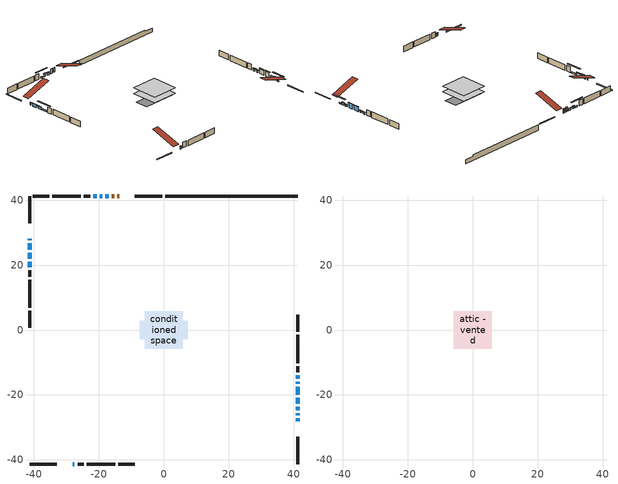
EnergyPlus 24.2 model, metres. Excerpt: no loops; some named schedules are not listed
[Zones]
conditioned space
 floor outside (Floor1 construction): -0.75,-0.75 -0.75,0.75 0.75,0.75 0.75,-0.75 z1.25
 floor adiabatic (AdiabaticFloorConstruction): -5.83,-5.83 -5.83,5.83 5.83,5.83 5.83,-5.83 z1.25
 floor foundation (Slab1 construction): -7.36,-2.85 -7.36,2.85 7.36,2.85 7.36,-2.85 z-1.04
 wall outside (RimJoist1 construction): -0.5,41.27 -8.87,41.27 / -41.27,-41.27 -32.9,-41.27 / -41.27,41.27 -41.27,32.9 / 41.27,-41.27 41.27,-32.9 z1.25:1.55
 wall outside (AdiabaticWallConstruction 1): -13.72,41.27 -14.3,41.27 / -15.23,41.27 -16.04,41.27 z1.25:3.28
 wall outside (AdiabaticWallConstruction): -41.27,28.05 -41.27,27.66 z1.25:2.47; -16.97,41.27 -18.09,41.27 z1.25:2.14; -19.02,41.27 -19.7,41.27 / 41.27,-26.26 41.27,-25.57 z1.25:2.32; -28.05,-41.27 -27.49,-41.27 / -41.27,23.72 -41.27,21.99 z1.25:2.29; -41.27,26.73 -41.27,24.65 z1.25:2.49; 41.27,-28.05 41.27,-27.18 z1.25:1.63; -20.63,41.27 -21.75,41.27 z1.25:1.91; -41.27,21.07 -41.27,19.34 z1.25:1.94; 41.27,-24.64 41.27,-23.57 / 41.27,-14.99 41.27,-13.97 z1.25:2.04; 41.27,-22.65 41.27,-20.82 / 41.27,-19.89 41.27,-17.53 z1.25:3.28; 41.27,-16.6 41.27,-15.91 z1.25:2.07
 wall outside (Wall1 construction): -22.68,41.27 -24.62,41.27 / -26.56,-41.27 -24.62,-41.27 / -41.27,18.41 -41.27,16.46 / 41.27,-13.04 41.27,-11.1 z1.25:3.69
 wall outside (Wall2 construction): -25.55,41.27 -34.3,41.27 / -23.69,-41.27 -14.94,-41.27 / -41.27,15.54 -41.27,6.78 / 41.27,-10.17 41.27,-1.42 z1.25:3.69
 wall outside (Wall3 construction): -35.23,41.27 -40.34,41.27 / -14.01,-41.27 -8.9,-41.27 / -41.27,5.86 -41.27,0.75 / 41.27,-0.49 41.27,4.62 z1.25:3.69
 wall foundation (FoundationWall1 construction): 0.43,41.27,-1.04 0.43,41.27,1.25 37.19,41.27,1.25 37.19,41.27,0.7 41.27,41.27,0.7 41.27,41.27,-1.04
 window (WindowConstruction 11): -41.27,28.05 -41.27,27.66 z1.25:2.47
 window (WindowConstruction 6): -16.97,41.27 -18.09,41.27 z1.25:2.14
 window (WindowConstruction 7): -19.02,41.27 -19.7,41.27 z1.25:2.32
 window (WindowConstruction 8): -28.05,-41.27 -27.49,-41.27 z1.25:2.29
 window (WindowConstruction 9): -41.27,26.73 -41.27,24.65 z1.25:2.49
 window (WindowConstruction 10): -41.27,23.72 -41.27,21.99 z1.25:2.29
 window (WindowConstruction 12): 41.27,-28.05 41.27,-27.19 z1.25:1.63
 window (WindowConstruction 13): -20.63,41.27 -21.75,41.27 z1.25:1.91
 window (WindowConstruction 14): -41.27,21.06 -41.27,19.34 z1.25:1.94
 window (WindowConstruction): 41.27,-26.26 41.27,-25.57 z1.25:2.32
 window (WindowConstruction 1): 41.27,-24.64 41.27,-23.57 z1.25:2.04
 window (WindowConstruction 2): 41.27,-22.64 41.27,-20.82 z1.25:3.28
 window (WindowConstruction 3): 41.27,-19.89 41.27,-17.53 z1.25:3.28
 window (WindowConstruction 4): 41.27,-16.6 41.27,-15.91 z1.25:2.06
 window (WindowConstruction 5): 41.27,-14.98 41.27,-13.97 z1.25:2.04
 door (Door): -13.72,41.27 -14.3,41.27 z1.25:3.28
 door (Door 1): -15.23,41.27 -16.04,41.27 z1.25:3.28
 ceiling adiabatic (AdiabaticFloorConstruction): 5.83,-5.83 5.83,5.83 -5.83,5.83 -5.83,-5.83 z1.25
attic - vented
 floor to conditioned space (Floor2 construction Reversed): -5.83,-5.83 -5.83,5.83 5.83,5.83 5.83,-5.83 z3.69
 roof outside (Roof1 construction): -12.8,41.27,3.69 -12.8,29.92,7.47 -9.8,29.92,7.47 -9.8,41.27,3.69; -28.98,-41.27,3.69 -28.98,-29.92,7.47 -31.97,-29.92,7.47 -31.97,-41.27,3.69; -41.27,28.98,3.69 -29.92,28.98,7.47 -29.92,31.97,7.47 -41.27,31.97,3.69; 41.27,-28.98,3.69 29.92,-28.98,7.47 29.92,-31.97,7.47 41.27,-31.97,3.69
shading: -18.29,41.27 -16.77,41.27 -16.77,41.68 -18.29,41.68 z2.34; -19.9,41.27 -18.82,41.27 -18.82,41.68 -19.9,41.68 z2.52; -27.29,-41.27 -28.25,-41.27 -28.25,-41.68 -27.29,-41.68 z2.49; -41.27,24.45 -41.27,26.93 -41.68,26.93 -41.68,24.45 z2.69; -41.27,21.79 -41.27,23.92 -41.68,23.92 -41.68,21.79 z2.49; 41.27,-24.55 41.27,-30.69 41.68,-30.69 41.68,-24.55 z4.27; -24.39,41.27 -17.99,41.27 -17.99,41.68 -24.39,41.68 z4.55; -41.27,16.7 -41.27,23.7 -41.68,23.7 -41.68,16.7 z4.58; 41.27,-25.37 41.27,-26.46 41.68,-26.46 41.68,-25.37 z2.52; 41.27,-23.37 41.27,-24.84 41.68,-24.84 41.68,-23.37 z2.24; 41.27,-20.61 41.27,-22.85 41.68,-22.85 41.68,-20.61 z3.48; 41.27,-17.33 41.27,-20.09 41.68,-20.09 41.68,-17.33 z3.48; 41.27,-15.71 41.27,-16.8 41.68,-16.8 41.68,-15.71 z2.26; 41.27,-13.77 41.27,-15.18 41.68,-15.18 41.68,-13.77 z2.24
[Building]
Building 1: Terrain=Suburbs
[Site:Location]
London AP_ON: Latitude {deg}=43.03; Longitude {deg}=-81.15; Time Zone {hr}=-5; Elevation {m}=278; Keep Site Location Information=Yes
[Site:GroundTemperature:Shallow]
3.98693, 1.93205, 1.76749, 2.74264, 6.6573, 10.5537, 13.9317, 16.0716, 16.2534, 14.513, 11.2211, 7.44421
[Site:WaterMainsTemperature]
Calculation Method=Schedule; Temperature Schedule=mains temperature schedule
[Material] Roughness=Rough; Thermal Absorptance=0.9
Name | Thickness {m} | Conductivity {W/m-K} | Density {kg/m3} | Specific Heat {J/kg-K} | Solar Absorptance | Visible Absorptance
asphalt or fiberglass shingles | 0.00635 | 0.162714 | 1121.4 | 1465.45 | 0.4 | 0.4
ceiling loosefill ins | 0.169333 | 0.0480833 | 16.02 | 1046.75 | 0.7 | 0.7
ceiling stud and cavity | 0.1397 | 0.826401 | 65.682 | 1177.47 | 0.7 | 0.7
concrete 4.0 in. | 0.1016 | 1.803125 | 2242.8 | 837.4 | 0.7 | 0.7
concrete 8.0 in. | 0.2032 | 1.803125 | 2242.8 | 837.4 | 0.7 | 0.7
door material | 0.04445 | 0.0451087 | 512.64 | 1214.23 | 0.7 | 0.7
door material 1 | 0.04445 | 0.188738 | 512.64 | 1214.23 | 0.7 | 0.7
exterior vertical ins | 0.0220378 | 0.029427 | 32.04 | 1214.23 | 0.7 | 0.7
floor covering | 0.0127 | 0.0433444 | 54.468 | 1339.84 | 0.6 | 0.6
floor rigid ins; rim joist rigid ins | 0.051816 | 0.029427 | 32.04 | 1214.23 | 0.7 | 0.7
floor rigid ins 1; wall rigid ins | 0.512978 | 0.029427 | 32.04 | 1214.23 | 0.7 | 0.7
floor stud and cavity | 0.1397 | 0.35706 | 92.3553 | 1139.71 | 0.7 | 0.7
floor stud and cavity 1 | 0.1397 | 1.75129 | 37.0049 | 1207.88 | 0.7 | 0.7
furniture material conditioned space 1 | 0.1524 | 0.115458 | 640.8 | 1214.23 | 0.6 | 0.6
gypsum board | 0.0127 | 0.160291 | 801 | 837.4 | 0.6 | 0.6
gypsum board 1 | 0.0127 | 0.160291 | 801 | 837.4 | 0.7 | 0.7
osb sheathing 0.5 in. | 0.0127 | 0.115458 | 512.64 | 1214.23 | 0.7 | 0.7
osb sheathing 0.75 in. | 0.01905 | 0.115458 | 512.64 | 1214.23 | 0.7 | 0.7
osb sheathing 2.0 in. | 0.0508 | 0.115458 | 512.64 | 1214.23 | 0.7 | 0.7
rim joist stud and cavity | 0.0508 | 0.275866 | 125.044 | 1163.47 | 0.6 | 0.6
wall stud and cavity | 0.1397 | 0.140922 | 139.0536 | 1170.24 | 0.7 | 0.7
wall stud and cavity 1 | 0.1397 | 0.0981912 | 139.0536 | 1170.24 | 0.7 | 0.7
wall stud and cavity 2 | 0.1397 | 0.12064 | 139.0536 | 1170.24 | 0.7 | 0.7
wall stud and cavity 3 | 0.0889 | 0.380278 | 52.3479 | 1209.89 | 0.7 | 0.7
wall stud and cavity 4 | 0.0889 | 0.391764 | 83.0341 | 1211.67 | 0.7 | 0.7
wood siding | 0.0254 | 0.102417 | 544.68 | 1172.36 | 0.4 | 0.4
wood siding 1; wood siding 2; wood siding 3 | 0.0254 | 0.102417 | 544.68 | 1172.36 | 0.7 | 0.7
[WindowMaterial:SimpleGlazingSystem]
Name | U-Factor {W/m2-K} | Solar Heat Gain Coefficient
WindowMaterial | 3.02126 | 0.5
WindowMaterial 1 | 3.01445 | 0.51
WindowMaterial 10 | 2.992306 | 0.59
WindowMaterial 11 | 3.06271 | 0.38
WindowMaterial 12 | 3.01899 | 0.5
WindowMaterial 13 | 3.04 | 0.47
WindowMaterial 2 | 3.9059 | 0.68
WindowMaterial 3 | 2.97187 | 0.57
WindowMaterial 4 | 3.04568 | 0.46
WindowMaterial 5 | 3.01899 | 0.51
WindowMaterial 6 | 3.00537 | 0.53
WindowMaterial 7 | 3.03376 | 0.47
WindowMaterial 8 | 2.78676 | 0.69
WindowMaterial 9 | 2.77541 | 0.52
[Construction]
AdiabaticFloorConstruction: floor stud and cavity 1, floor rigid ins 1, osb sheathing 0.75 in., floor covering
AdiabaticWallConstruction: wood siding 2, wall rigid ins, wall stud and cavity 3, gypsum board
AdiabaticWallConstruction 1: wood siding 3, wall rigid ins, wall stud and cavity 3, gypsum board
Door: door material
Door 1: door material 1
Floor1 construction: floor stud and cavity, floor rigid ins, osb sheathing 0.75 in., floor covering
Floor2 construction Reversed: gypsum board, ceiling stud and cavity, ceiling loosefill ins
FoundationWall1 construction: concrete 8.0 in., gypsum board 1
furniture construction conditioned space 1: furniture material conditioned space 1
PartitionWallConstruction: gypsum board, wall stud and cavity 4, gypsum board
RimJoist1 construction: wood siding 1, rim joist rigid ins, osb sheathing 2.0 in., rim joist stud and cavity
Roof1 construction: asphalt or fiberglass shingles
Slab1 construction: concrete 4.0 in.
Wall1 construction: wood siding, osb sheathing 0.5 in., wall stud and cavity, gypsum board
Wall2 construction: wood siding, osb sheathing 0.5 in., wall stud and cavity 1, gypsum board
Wall3 construction: wood siding, osb sheathing 0.5 in., wall stud and cavity 2, gypsum board
WindowConstruction; WindowConstruction 7: WindowMaterial
WindowConstruction 1: WindowMaterial 1
WindowConstruction 10: WindowMaterial 9
WindowConstruction 11: WindowMaterial 10
WindowConstruction 12: WindowMaterial 11
WindowConstruction 13: WindowMaterial 12
WindowConstruction 14: WindowMaterial 13
WindowConstruction 2: WindowMaterial 2
WindowConstruction 3: WindowMaterial 3
WindowConstruction 4: WindowMaterial 4
WindowConstruction 5: WindowMaterial 5
WindowConstruction 6: WindowMaterial 6
WindowConstruction 8: WindowMaterial 7
WindowConstruction 9: WindowMaterial 8
[Zone] Multiplier=1; Part of Total Floor Area=Yes
Name | Volume {m3}
attic - vented | 83.5168
conditioned space | 544.4
[Space]
Name | Zone | Volume {m3}
attic - vented 1 | attic - vented | 83.5168
conditioned space 1 | conditioned space | 544.4
[ZoneInfiltration:EffectiveLeakageArea]
infil attic - vented 1: Zone or Space=attic - vented 1; Schedule=Always On Discrete; Effective Air Leakage Area {cm2}=5931.05; Stack Coefficient=0.000263211; Wind Coefficient=1.09616e-05
[ZoneMixing]
whole house fan mix: Zone or Space=attic - vented; Schedule=Always On Continuous; Design Flow Rate Calculation Method=Flow/Zone; Design Flow Rate {m3/s}=0; Source Zone or Space=conditioned space
[SurfaceProperty:ExposedFoundationPerimeter]
Slab1: Exposed Perimeter Calculation Method=TotalExposedPerimeter; Total Exposed Perimeter {m}=40.844
[InternalMass] Zone or ZoneList=conditioned space; Space or SpaceList=conditioned space 1
Name | Construction | Surface Area {m2}
furniture mass conditioned space 1 | furniture construction conditioned space 1 | 88.808
partition wall mass | PartitionWallConstruction | 222.02
[Lights]
interior lighting: Zone or ZoneList or Space or SpaceList=conditioned space 1; Schedule=interior lighting schedule; Design Level Calculation Method=LightingLevel; Lighting Level {W}=343.2; Return Air Fraction=0; Fraction Radiant=0.6; Fraction Visible=0.2; Fraction Replaceable=1
[People]
occupants: Zone or ZoneList or Space or SpaceList=conditioned space 1; Number of People Schedule=occupants schedule; Number of People Calculation Method=People; Number of People=3; Fraction Radiant=0.314171; Sensible Heat Fraction=0.56303; Activity Level Schedule=occupants activity schedule; Carbon Dioxide Generation Rate {m3/s-W}=0; Enable ASHRAE 55 Comfort Warnings=No; Mean Radiant Temperature Calculation Type=EnclosureAveraged
[ElectricEquipment] Zone or ZoneList or Space or SpaceList=conditioned space 1; Design Level Calculation Method=EquipmentLevel
Name | Schedule | Design Level {W} | Fraction Latent | Fraction Radiant | Fraction Lost
clothes dryer | clothes dryer schedule | 140.772 | 0.015 | 0.081 | 0.85
clothes washer | clothes washer schedule | 32.1985 | 0.03 | 0.162 | 0.7
cooking range | cooking range schedule | 215.147 | 0.08 | 0.432 | 0.2
dishwasher | dishwasher schedule | 66.8632 | 0.3 | 0.18 | 0.4
fridge | fridge schedule | 72.9452 | 0 | 0.6 | 0
mech vent bath fan 0 | mech vent bath fan 0 schedule | 50.2 | 0 | 0 | 1
mech vent bath fan 1 | mech vent bath fan 1 schedule | 50.2 | 0 | 0 | 1
mech vent house fan | mech vent house fan schedule | 0 | 0 | 0 | 1
mech vent house fan cfis | mech vent house fan cfis schedule | 0 | 0 | 0 | 0
mech vent range fan 0 | mech vent range fan 0 schedule | 57 | 0 | 0 | 1
misc plug loads | misc plug loads schedule | 494.7 | 0.045 | 0.513 | 0.1
whole house fan | Always On Discrete | 0 | 0 | 0 | 1
[OtherEquipment] Zone or ZoneList or Space or SpaceList=conditioned space 1; Design Level Calculation Method=EquipmentLevel
Name | Fuel Type | Schedule | Design Level {W} | Fraction Latent | Fraction Radiant | Fraction Lost
clothes dryer 1 | Electricity | clothes dryer schedule | 0 | 0.015 | 0.081 | 0.85
cooking range 1 | Electricity | cooking range schedule | 0 | 0.08 | 0.432 | 0.2
general water use latent | None | general water use schedule | 62.594 | 1 | 0 | 0
general water use sensible | None | general water use schedule | -61.6891 | 0 | 0.6 | 0
mech vent house fan latent load | None | Always On Discrete | 0 | 1 | 0 | 0
mech vent house fan sensible load | None | Always On Discrete | 0 | 0 | 0 | 0
water heater energy adjustment1 | NaturalGas | Always On Discrete | 0.01 | 0 | 0 | 1
[ZoneInfiltration:DesignFlowRate] Zone or ZoneList or Space or SpaceList=conditioned space 1; Schedule=Always On Discrete; Design Flow Rate Calculation Method=Flow/Zone; Design Flow Rate {m3/s}=0
infil flow; natural vent flow; whole house fan flow
[Foundation:Kiva]
Foundation Kiva 1: Initial Indoor Air Temperature {C}=18; Wall Height Above Grade {m}=1.24998; Wall Depth Below Slab {m}=0.2032; Custom Block Material Name 1=exterior vertical ins; Custom Block Depth 1 {m}=2.28999; Custom Block X Position 1 {m}=0.2159; Custom Block Z Position 1 {m}=0
[Foundation:Kiva:Settings]
Soil Conductivity {W/m-K}=0.849921; Soil Density {kg/m3}=1842.3; Soil Specific Heat {J/kg-K}=418.7; Ground Solar Absorptivity=0.9; Ground Thermal Absorptivity=0.9; Ground Surface Roughness {m}=0.03; Far-Field Width {m}=40; Deep-Ground Boundary Condition=ZeroFlux; Deep-Ground Depth {m}=40; Minimum Cell Dimension {m}=0.2; Maximum Cell Growth Coefficient=3; Simulation Timestep=Timestep
[Exterior:Lights]
exterior lighting: Schedule=exterior lighting schedule; Design Level {W}=75.6
[Schedule:Constant]
Name | Hourly Value
Always On Continuous; mech vent house fan schedule; mech vent house fan cfis schedule; Always On Discrete | 1
occupants activity schedule | 117.228
fridge schedule | 0
[Schedule:Week:Daily]
interior lighting schedule Week Rule - Jan1-Jan27: interior lighting schedule day, interior lighting schedule day, interior lighting schedule day, interior lighting schedule day, interior lighting schedule day, interior lighting schedule day, interior lighting schedule day, interior lighting schedule default day, interior lighting schedule default day, interior lighting schedule default day, interior lighting schedule default day, interior lighting schedule default day
interior lighting schedule Week Rule - Jan28-Feb3: interior lighting schedule day, interior lighting schedule day, interior lighting schedule day, interior lighting schedule day, interior lighting schedule day 1, interior lighting schedule day 1, interior lighting schedule day 1, interior lighting schedule default day, interior lighting schedule default day, interior lighting schedule default day, interior lighting schedule default day, interior lighting schedule default day
interior lighting schedule Week Rule - Feb4-Feb24: interior lighting schedule day 1, interior lighting schedule day 1, interior lighting schedule day 1, interior lighting schedule day 1, interior lighting schedule day 1, interior lighting schedule day 1, interior lighting schedule day 1, interior lighting schedule default day, interior lighting schedule default day, interior lighting schedule default day, interior lighting schedule default day, interior lighting schedule default day
interior lighting schedule Week Rule - Feb25-Mar3: interior lighting schedule day 1, interior lighting schedule day 1, interior lighting schedule day 1, interior lighting schedule day 1, interior lighting schedule day 2, interior lighting schedule day 2, interior lighting schedule day 2, interior lighting schedule default day, interior lighting schedule default day, interior lighting schedule default day, interior lighting schedule default day, interior lighting schedule default day
interior lighting schedule Week Rule - Mar4-Mar31: interior lighting schedule day 2, interior lighting schedule day 2, interior lighting schedule day 2, interior lighting schedule day 2, interior lighting schedule day 2, interior lighting schedule day 2, interior lighting schedule day 2, interior lighting schedule default day, interior lighting schedule default day, interior lighting schedule default day, interior lighting schedule default day, interior lighting schedule default day
interior lighting schedule Week Rule - Apr1-Apr28: interior lighting schedule day 3, interior lighting schedule day 3, interior lighting schedule day 3, interior lighting schedule day 3, interior lighting schedule day 3, interior lighting schedule day 3, interior lighting schedule day 3, interior lighting schedule default day, interior lighting schedule default day, interior lighting schedule default day, interior lighting schedule default day, interior lighting schedule default day
interior lighting schedule Week Rule - Apr29-May5: interior lighting schedule day 3, interior lighting schedule day 3, interior lighting schedule day 4, interior lighting schedule day 4, interior lighting schedule day 4, interior lighting schedule day 4, interior lighting schedule day 4, interior lighting schedule default day, interior lighting schedule default day, interior lighting schedule default day, interior lighting schedule default day, interior lighting schedule default day
interior lighting schedule Week Rule - May6-May26: interior lighting schedule day 4, interior lighting schedule day 4, interior lighting schedule day 4, interior lighting schedule day 4, interior lighting schedule day 4, interior lighting schedule day 4, interior lighting schedule day 4, interior lighting schedule default day, interior lighting schedule default day, interior lighting schedule default day, interior lighting schedule default day, interior lighting schedule default day
interior lighting schedule Week Rule - May27-Jun2: interior lighting schedule day 4, interior lighting schedule day 4, interior lighting schedule day 4, interior lighting schedule day 4, interior lighting schedule day 4, interior lighting schedule day 5, interior lighting schedule day 5, interior lighting schedule default day, interior lighting schedule default day, interior lighting schedule default day, interior lighting schedule default day, interior lighting schedule default day
interior lighting schedule Week Rule - Jun3-Jun30: interior lighting schedule day 5, interior lighting schedule day 5, interior lighting schedule day 5, interior lighting schedule day 5, interior lighting schedule day 5, interior lighting schedule day 5, interior lighting schedule day 5, interior lighting schedule default day, interior lighting schedule default day, interior lighting schedule default day, interior lighting schedule default day, interior lighting schedule default day
interior lighting schedule Week Rule - Jul1-Jul28: interior lighting schedule day 6, interior lighting schedule day 6, interior lighting schedule day 6, interior lighting schedule day 6, interior lighting schedule day 6, interior lighting schedule day 6, interior lighting schedule day 6, interior lighting schedule default day, interior lighting schedule default day, interior lighting schedule default day, interior lighting schedule default day, interior lighting schedule default day
interior lighting schedule Week Rule - Jul29-Aug4: interior lighting schedule day 6, interior lighting schedule day 6, interior lighting schedule day 6, interior lighting schedule day 7, interior lighting schedule day 7, interior lighting schedule day 7, interior lighting schedule day 7, interior lighting schedule default day, interior lighting schedule default day, interior lighting schedule default day, interior lighting schedule default day, interior lighting schedule default day
interior lighting schedule Week Rule - Aug5-Aug25: interior lighting schedule day 7, interior lighting schedule day 7, interior lighting schedule day 7, interior lighting schedule day 7, interior lighting schedule day 7, interior lighting schedule day 7, interior lighting schedule day 7, interior lighting schedule default day, interior lighting schedule default day, interior lighting schedule default day, interior lighting schedule default day, interior lighting schedule default day
interior lighting schedule Week Rule - Aug26-Sep1: interior lighting schedule day 7, interior lighting schedule day 7, interior lighting schedule day 7, interior lighting schedule day 7, interior lighting schedule day 7, interior lighting schedule day 7, interior lighting schedule day 8, interior lighting schedule default day, interior lighting schedule default day, interior lighting schedule default day, interior lighting schedule default day, interior lighting schedule default day
interior lighting schedule Week Rule - Sep2-Sep29: interior lighting schedule day 8, interior lighting schedule day 8, interior lighting schedule day 8, interior lighting schedule day 8, interior lighting schedule day 8, interior lighting schedule day 8, interior lighting schedule day 8, interior lighting schedule default day, interior lighting schedule default day, interior lighting schedule default day, interior lighting schedule default day, interior lighting schedule default day
interior lighting schedule Week Rule - Sep30-Oct6: interior lighting schedule day 8, interior lighting schedule day 9, interior lighting schedule day 9, interior lighting schedule day 9, interior lighting schedule day 9, interior lighting schedule day 9, interior lighting schedule day 9, interior lighting schedule default day, interior lighting schedule default day, interior lighting schedule default day, interior lighting schedule default day, interior lighting schedule default day
interior lighting schedule Week Rule - Oct7-Oct27: interior lighting schedule day 9, interior lighting schedule day 9, interior lighting schedule day 9, interior lighting schedule day 9, interior lighting schedule day 9, interior lighting schedule day 9, interior lighting schedule day 9, interior lighting schedule default day, interior lighting schedule default day, interior lighting schedule default day, interior lighting schedule default day, interior lighting schedule default day
interior lighting schedule Week Rule - Oct28-Nov3: interior lighting schedule day 9, interior lighting schedule day 9, interior lighting schedule day 9, interior lighting schedule day 9, interior lighting schedule day 10, interior lighting schedule day 10, interior lighting schedule day 10, interior lighting schedule default day, interior lighting schedule default day, interior lighting schedule default day, interior lighting schedule default day, interior lighting schedule default day
interior lighting schedule Week Rule - Nov4-Nov24: interior lighting schedule day 10, interior lighting schedule day 10, interior lighting schedule day 10, interior lighting schedule day 10, interior lighting schedule day 10, interior lighting schedule day 10, interior lighting schedule day 10, interior lighting schedule default day, interior lighting schedule default day, interior lighting schedule default day, interior lighting schedule default day, interior lighting schedule default day
interior lighting schedule Week Rule - Nov25-Dec1: interior lighting schedule day 10, interior lighting schedule day 10, interior lighting schedule day 10, interior lighting schedule day 10, interior lighting schedule day 10, interior lighting schedule day 10, interior lighting schedule day 11, interior lighting schedule default day, interior lighting schedule default day, interior lighting schedule default day, interior lighting schedule default day, interior lighting schedule default day
interior lighting schedule Week Rule - Dec2-Dec31: interior lighting schedule day 11, interior lighting schedule day 11, interior lighting schedule day 11, interior lighting schedule day 11, interior lighting schedule day 11, interior lighting schedule day 11, interior lighting schedule day 11, interior lighting schedule default day, interior lighting schedule default day, interior lighting schedule default day, interior lighting schedule default day, interior lighting schedule default day
occupants schedule Week Rule - Jan1-Dec31: occupants schedule day, occupants schedule day, occupants schedule day, occupants schedule day, occupants schedule day, occupants schedule day, occupants schedule day, occupants schedule default day, occupants schedule default day, occupants schedule default day, occupants schedule default day, occupants schedule default day
clothes dryer schedule Week Rule - Jan1-Dec31: clothes dryer schedule day, clothes dryer schedule day, clothes dryer schedule day, clothes dryer schedule day, clothes dryer schedule day, clothes dryer schedule day, clothes dryer schedule day, clothes dryer schedule default day, clothes dryer schedule default day, clothes dryer schedule default day, clothes dryer schedule default day, clothes dryer schedule default day
clothes washer schedule Week Rule - Jan1-Dec31: clothes washer schedule day, clothes washer schedule day, clothes washer schedule day, clothes washer schedule day, clothes washer schedule day, clothes washer schedule day, clothes washer schedule day, clothes washer schedule default day, clothes washer schedule default day, clothes washer schedule default day, clothes washer schedule default day, clothes washer schedule default day
cooking range schedule Week Rule - Jan1-Dec31: cooking range schedule day, cooking range schedule day, cooking range schedule day, cooking range schedule day, cooking range schedule day, cooking range schedule day, cooking range schedule day, cooking range schedule default day, cooking range schedule default day, cooking range schedule default day, cooking range schedule default day, cooking range schedule default day
dishwasher schedule Week Rule - Jan1-Dec31: dishwasher schedule day, dishwasher schedule day, dishwasher schedule day, dishwasher schedule day, dishwasher schedule day, dishwasher schedule day, dishwasher schedule day, dishwasher schedule default day, dishwasher schedule default day, dishwasher schedule default day, dishwasher schedule default day, dishwasher schedule default day
mech vent bath fan 0 schedule Week Rule - Jan1-Dec31: mech vent bath fan 0 schedule day, mech vent bath fan 0 schedule day, mech vent bath fan 0 schedule day, mech vent bath fan 0 schedule day, mech vent bath fan 0 schedule day, mech vent bath fan 0 schedule day, mech vent bath fan 0 schedule day, mech vent bath fan 0 schedule default day, mech vent bath fan 0 schedule default day, mech vent bath fan 0 schedule default day, mech vent bath fan 0 schedule default day, mech vent bath fan 0 schedule default day
mech vent bath fan 1 schedule Week Rule - Jan1-Dec31: mech vent bath fan 1 schedule day, mech vent bath fan 1 schedule day, mech vent bath fan 1 schedule day, mech vent bath fan 1 schedule day, mech vent bath fan 1 schedule day, mech vent bath fan 1 schedule day, mech vent bath fan 1 schedule day, mech vent bath fan 1 schedule default day, mech vent bath fan 1 schedule default day, mech vent bath fan 1 schedule default day, mech vent bath fan 1 schedule default day, mech vent bath fan 1 schedule default day
mech vent range fan 0 schedule Week Rule - Jan1-Dec31: mech vent range fan 0 schedule day, mech vent range fan 0 schedule day, mech vent range fan 0 schedule day, mech vent range fan 0 schedule day, mech vent range fan 0 schedule day, mech vent range fan 0 schedule day, mech vent range fan 0 schedule day, mech vent range fan 0 schedule default day, mech vent range fan 0 schedule default day, mech vent range fan 0 schedule default day, mech vent range fan 0 schedule default day, mech vent range fan 0 schedule default day
misc plug loads schedule Week Rule - Jan1-Dec31: misc plug loads schedule day, misc plug loads schedule day, misc plug loads schedule day, misc plug loads schedule day, misc plug loads schedule day, misc plug loads schedule day, misc plug loads schedule day, misc plug loads schedule default day, misc plug loads schedule default day, misc plug loads schedule default day, misc plug loads schedule default day, misc plug loads schedule default day
general water use schedule Week Rule - Jan1-Dec31: general water use schedule day, general water use schedule day, general water use schedule day, general water use schedule day, general water use schedule day, general water use schedule day, general water use schedule day, general water use schedule default day, general water use schedule default day, general water use schedule default day, general water use schedule default day, general water use schedule default day
exterior lighting schedule Week Rule - Jan1-Jan27: exterior lighting schedule day, exterior lighting schedule day, exterior lighting schedule day, exterior lighting schedule day, exterior lighting schedule day, exterior lighting schedule day, exterior lighting schedule day, exterior lighting schedule default day, exterior lighting schedule default day, exterior lighting schedule default day, exterior lighting schedule default day, exterior lighting schedule default day
exterior lighting schedule Week Rule - Jan28-Feb3: exterior lighting schedule day, exterior lighting schedule day, exterior lighting schedule day, exterior lighting schedule day, exterior lighting schedule day 1, exterior lighting schedule day 1, exterior lighting schedule day 1, exterior lighting schedule default day, exterior lighting schedule default day, exterior lighting schedule default day, exterior lighting schedule default day, exterior lighting schedule default day
exterior lighting schedule Week Rule - Feb4-Feb24: exterior lighting schedule day 1, exterior lighting schedule day 1, exterior lighting schedule day 1, exterior lighting schedule day 1, exterior lighting schedule day 1, exterior lighting schedule day 1, exterior lighting schedule day 1, exterior lighting schedule default day, exterior lighting schedule default day, exterior lighting schedule default day, exterior lighting schedule default day, exterior lighting schedule default day
exterior lighting schedule Week Rule - Feb25-Mar3: exterior lighting schedule day 1, exterior lighting schedule day 1, exterior lighting schedule day 1, exterior lighting schedule day 1, exterior lighting schedule day 2, exterior lighting schedule day 2, exterior lighting schedule day 2, exterior lighting schedule default day, exterior lighting schedule default day, exterior lighting schedule default day, exterior lighting schedule default day, exterior lighting schedule default day
exterior lighting schedule Week Rule - Mar4-Mar31: exterior lighting schedule day 2, exterior lighting schedule day 2, exterior lighting schedule day 2, exterior lighting schedule day 2, exterior lighting schedule day 2, exterior lighting schedule day 2, exterior lighting schedule day 2, exterior lighting schedule default day, exterior lighting schedule default day, exterior lighting schedule default day, exterior lighting schedule default day, exterior lighting schedule default day
exterior lighting schedule Week Rule - Apr1-Apr28: exterior lighting schedule day 3, exterior lighting schedule day 3, exterior lighting schedule day 3, exterior lighting schedule day 3, exterior lighting schedule day 3, exterior lighting schedule day 3, exterior lighting schedule day 3, exterior lighting schedule default day, exterior lighting schedule default day, exterior lighting schedule default day, exterior lighting schedule default day, exterior lighting schedule default day
exterior lighting schedule Week Rule - Apr29-May5: exterior lighting schedule day 3, exterior lighting schedule day 3, exterior lighting schedule day 4, exterior lighting schedule day 4, exterior lighting schedule day 4, exterior lighting schedule day 4, exterior lighting schedule day 4, exterior lighting schedule default day, exterior lighting schedule default day, exterior lighting schedule default day, exterior lighting schedule default day, exterior lighting schedule default day
exterior lighting schedule Week Rule - May6-May26: exterior lighting schedule day 4, exterior lighting schedule day 4, exterior lighting schedule day 4, exterior lighting schedule day 4, exterior lighting schedule day 4, exterior lighting schedule day 4, exterior lighting schedule day 4, exterior lighting schedule default day, exterior lighting schedule default day, exterior lighting schedule default day, exterior lighting schedule default day, exterior lighting schedule default day
exterior lighting schedule Week Rule - May27-Jun2: exterior lighting schedule day 4, exterior lighting schedule day 4, exterior lighting schedule day 4, exterior lighting schedule day 4, exterior lighting schedule day 4, exterior lighting schedule day 5, exterior lighting schedule day 5, exterior lighting schedule default day, exterior lighting schedule default day, exterior lighting schedule default day, exterior lighting schedule default day, exterior lighting schedule default day
exterior lighting schedule Week Rule - Jun3-Jun30: exterior lighting schedule day 5, exterior lighting schedule day 5, exterior lighting schedule day 5, exterior lighting schedule day 5, exterior lighting schedule day 5, exterior lighting schedule day 5, exterior lighting schedule day 5, exterior lighting schedule default day, exterior lighting schedule default day, exterior lighting schedule default day, exterior lighting schedule default day, exterior lighting schedule default day
exterior lighting schedule Week Rule - Jul1-Jul28: exterior lighting schedule day 6, exterior lighting schedule day 6, exterior lighting schedule day 6, exterior lighting schedule day 6, exterior lighting schedule day 6, exterior lighting schedule day 6, exterior lighting schedule day 6, exterior lighting schedule default day, exterior lighting schedule default day, exterior lighting schedule default day, exterior lighting schedule default day, exterior lighting schedule default day
exterior lighting schedule Week Rule - Jul29-Aug4: exterior lighting schedule day 6, exterior lighting schedule day 6, exterior lighting schedule day 6, exterior lighting schedule day 7, exterior lighting schedule day 7, exterior lighting schedule day 7, exterior lighting schedule day 7, exterior lighting schedule default day, exterior lighting schedule default day, exterior lighting schedule default day, exterior lighting schedule default day, exterior lighting schedule default day
exterior lighting schedule Week Rule - Aug5-Aug25: exterior lighting schedule day 7, exterior lighting schedule day 7, exterior lighting schedule day 7, exterior lighting schedule day 7, exterior lighting schedule day 7, exterior lighting schedule day 7, exterior lighting schedule day 7, exterior lighting schedule default day, exterior lighting schedule default day, exterior lighting schedule default day, exterior lighting schedule default day, exterior lighting schedule default day
[Schedule:Year]
interior lighting schedule: interior lighting schedule Week Rule - Jan1-Jan27, 1, 1, 1, 27, interior lighting schedule Week Rule - Jan28-Feb3, 1, 28, 2, 3, interior lighting schedule Week Rule - Feb4-Feb24, 2, 4, 2, 24, interior lighting schedule Week Rule - Feb25-Mar3, 2, 25, 3, 3, interior lighting schedule Week Rule - Mar4-Mar31, 3, 4, 3, 31, interior lighting schedule Week Rule - Apr1-Apr28, 4, 1, 4, 28, interior lighting schedule Week Rule - Apr29-May5, 4, 29, 5, 5, interior lighting schedule Week Rule - May6-May26, 5, 6, 5, 26, interior lighting schedule Week Rule - May27-Jun2, 5, 27, 6, 2, interior lighting schedule Week Rule - Jun3-Jun30, 6, 3, 6, 30, interior lighting schedule Week Rule - Jul1-Jul28, 7, 1, 7, 28, interior lighting schedule Week Rule - Jul29-Aug4, 7, 29, 8, 4, interior lighting schedule Week Rule - Aug5-Aug25, 8, 5, 8, 25, interior lighting schedule Week Rule - Aug26-Sep1, 8, 26, 9, 1, interior lighting schedule Week Rule - Sep2-Sep29, 9, 2, 9, 29, interior lighting schedule Week Rule - Sep30-Oct6, 9, 30, 10, 6, interior lighting schedule Week Rule - Oct7-Oct27, 10, 7, 10, 27, interior lighting schedule Week Rule - Oct28-Nov3, 10, 28, 11, 3, interior lighting schedule Week Rule - Nov4-Nov24, 11, 4, 11, 24, interior lighting schedule Week Rule - Nov25-Dec1, 11, 25, 12, 1, interior lighting schedule Week Rule - Dec2-Dec31, 12, 2, 12, 31
occupants schedule: occupants schedule Week Rule - Jan1-Dec31, 1, 1, 12, 31
clothes dryer schedule: clothes dryer schedule Week Rule - Jan1-Dec31, 1, 1, 12, 31
clothes washer schedule: clothes washer schedule Week Rule - Jan1-Dec31, 1, 1, 12, 31
cooking range schedule: cooking range schedule Week Rule - Jan1-Dec31, 1, 1, 12, 31
dishwasher schedule: dishwasher schedule Week Rule - Jan1-Dec31, 1, 1, 12, 31
mech vent bath fan 0 schedule: mech vent bath fan 0 schedule Week Rule - Jan1-Dec31, 1, 1, 12, 31
mech vent bath fan 1 schedule: mech vent bath fan 1 schedule Week Rule - Jan1-Dec31, 1, 1, 12, 31
mech vent range fan 0 schedule: mech vent range fan 0 schedule Week Rule - Jan1-Dec31, 1, 1, 12, 31
misc plug loads schedule: misc plug loads schedule Week Rule - Jan1-Dec31, 1, 1, 12, 31
general water use schedule: general water use schedule Week Rule - Jan1-Dec31, 1, 1, 12, 31
exterior lighting schedule: exterior lighting schedule Week Rule - Jan1-Jan27, 1, 1, 1, 27, exterior lighting schedule Week Rule - Jan28-Feb3, 1, 28, 2, 3, exterior lighting schedule Week Rule - Feb4-Feb24, 2, 4, 2, 24, exterior lighting schedule Week Rule - Feb25-Mar3, 2, 25, 3, 3, exterior lighting schedule Week Rule - Mar4-Mar31, 3, 4, 3, 31, exterior lighting schedule Week Rule - Apr1-Apr28, 4, 1, 4, 28, exterior lighting schedule Week Rule - Apr29-May5, 4, 29, 5, 5, exterior lighting schedule Week Rule - May6-May26, 5, 6, 5, 26, exterior lighting schedule Week Rule - May27-Jun2, 5, 27, 6, 2, exterior lighting schedule Week Rule - Jun3-Jun30, 6, 3, 6, 30, exterior lighting schedule Week Rule - Jul1-Jul28, 7, 1, 7, 28, exterior lighting schedule Week Rule - Jul29-Aug4, 7, 29, 8, 4, exterior lighting schedule Week Rule - Aug5-Aug25, 8, 5, 8, 25, exterior lighting schedule Week Rule - Aug26-Sep1, 8, 26, 9, 1, exterior lighting schedule Week Rule - Sep2-Sep29, 9, 2, 9, 29, exterior lighting schedule Week Rule - Sep30-Oct6, 9, 30, 10, 6, exterior lighting schedule Week Rule - Oct7-Oct27, 10, 7, 10, 27, exterior lighting schedule Week Rule - Oct28-Nov3, 10, 28, 11, 3, exterior lighting schedule Week Rule - Nov4-Nov24, 11, 4, 11, 24, exterior lighting schedule Week Rule - Nov25-Dec1, 11, 25, 12, 1, exterior lighting schedule Week Rule - Dec2-Dec31, 12, 2, 12, 31
[Schedule:Compact]
mains temperature schedule: Through: 01/01, For: AllDays, Until: 24:00, 7.96722, Through: 01/02, For: AllDays, Until: 24:00, 7.89722, Through: 01/03, For: AllDays, Until: 24:00, 7.82778, Through: 01/04, For: AllDays, Until: 24:00, 7.76, Through: 01/05, For: AllDays, Until: 24:00, 7.69333, Through: 01/06, For: AllDays, Until: 24:00, 7.62778, Through: 01/07, For: AllDays, Until: 24:00, 7.56389, Through: 01/08, For: AllDays, Until: 24:00, 7.50167, Through: 01/09, For: AllDays, Until: 24:00, 7.44056, Through: 01/10, For: AllDays, Until: 24:00, 7.38056, Through: 01/11, For: AllDays, Until: 24:00, 7.32222, Through: 01/12, For: AllDays, Until: 24:00, 7.26556, Through: 01/13, For: AllDays, Until: 24:00, 7.21, Through: 01/14, For: AllDays, Until: 24:00, 7.15556, Through: 01/15, For: AllDays, Until: 24:00, 7.10333, Through: 01/16, For: AllDays, Until: 24:00, 7.05222, Through: 01/17, For: AllDays, Until: 24:00, 7.00278, Through: 01/18, For: AllDays, Until: 24:00, 6.955, Through: 01/19, For: AllDays, Until: 24:00, 6.90833, Through: 01/20, For: AllDays, Until: 24:00, 6.86389, Through: 01/21, For: AllDays, Until: 24:00, 6.82056, Through: 01/22, For: AllDays, Until: 24:00, 6.77889, Through: 01/23, For: AllDays, Until: 24:00, 6.73889, Through: 01/24, For: AllDays, Until: 24:00, 6.7, Through: 01/25, For: AllDays, Until: 24:00, 6.66333, Through: 01/26, For: AllDays, Until: 24:00, 6.62833, Through: 01/27, For: AllDays, Until: 24:00, 6.59444, Through: 01/28, For: AllDays, Until: 24:00, 6.56278, Through: 01/29, For: AllDays, Until: 24:00, 6.53222, Through: 01/30, For: AllDays, Until: 24:00, 6.50389, Through: 01/31, For: AllDays, Until: 24:00, 6.47722, Through: 02/01, For: AllDays, Until: 24:00, 6.45167, Through: 02/02, For: AllDays, Until: 24:00, 6.42833, Through: 02/03, For: AllDays, Until: 24:00, 6.40667, Through: 02/04, For: AllDays, Until: 24:00, 6.38611, Through: 02/05, For: AllDays, Until: 24:00, 6.36778, Through: 02/06, For: AllDays, Until: 24:00, 6.35111, Through: 02/07, For: AllDays, Until: 24:00, 6.33611, Through: 02/08, For: AllDays, Until: 24:00, 6.32333, Through: 02/09, For: AllDays, Until: 24:00, 6.31167, Through: 02/10, For: AllDays, Until: 24:00, 6.30222, Through: 02/11, For: AllDays, Until: 24:00, 6.29389, Through: 02/12, For: AllDays, Until: 24:00, 6.28778, Through: 02/13, For: AllDays, Until: 24:00, 6.28333, Through: 02/14, For: AllDays, Until: 24:00, 6.28056, Through: 02/15, For: AllDays, Until: 24:00, 6.27944, Through: 02/16, For: AllDays, Until: 24:00, 6.28, Through: 02/17, For: AllDays, Until: 24:00, 6.28278, Through: 02/18, For: AllDays, Until: 24:00, 6.28722, Through: 02/19, For: AllDays, Until: 24:00, 6.29278, Through: 02/20, For: AllDays, Until: 24:00, 6.30056, Through: 02/21, For: AllDays, Until: 24:00, 6.31, Through: 02/22, For: AllDays, Until: 24:00, 6.32111, Through: 02/23, For: AllDays, Until: 24:00, 6.33444, Through: 02/24, For: AllDays, Until: 24:00, 6.34889, Through: 02/25, For: AllDays, Until: 24:00, 6.36556, Through: 02/26, For: AllDays, Until: 24:00, 6.38333, Through: 02/27, For: AllDays, Until: 24:00, 6.40333, Through: 02/28, For: AllDays, Until: 24:00, 6.425, Through: 03/01, For: AllDays, Until: 24:00, 6.44833, Through: 03/02, For: AllDays, Until: 24:00, 6.47278, Through: 03/03, For: AllDays, Until: 24:00, 6.49944, Through: 03/04, For: AllDays, Until: 24:00, 6.52778, Through: 03/05, For: AllDays, Until: 24:00, 6.55778, Through: 03/06, For: AllDays, Until: 24:00, 6.58944, Through: 03/07, For: AllDays, Until: 24:00, 6.62278, Through: 03/08, For: AllDays, Until: 24:00, 6.65778, Through: 03/09, For: AllDays, Until: 24:00, 6.69444, Through: 03/10, For: AllDays, Until: 24:00, 6.73278, Through: 03/11, For: AllDays, Until: 24:00, 6.77278, Through: 03/12, For: AllDays, Until: 24:00, 6.81389, Through: 03/13, For: AllDays, Until: 24:00, 6.85722, Through: 03/14, For: AllDays, Until: 24:00, 6.90167, Through: 03/15, For: AllDays, Until: 24:00, 6.94778, Through: 03/16, For: AllDays, Until: 24:00, 6.99556, Through: 03/17, For: AllDays, Until: 24:00, 7.045, Through: 03/18, For: AllDays, Until: 24:00, 7.09556, Through: 03/19, For: AllDays, Until: 24:00, 7.14778, Through: 03/20, For: AllDays, Until: 24:00, 7.20167, Through: 03/21, For: AllDays, Until: 24:00, 7.25667, Through: 03/22, For: AllDays, Until: 24:00, 7.31333, Through: 03/23, For: AllDays, Until: 24:00, 7.37167, Through: 03/24, For: AllDays, Until: 24:00, 7.43111, Through: 03/25, For: AllDays, Until: 24:00, 7.49222, Through: 03/26, For: AllDays, Until: 24:00, 7.55444, Through: 03/27, For: AllDays, Until: 24:00, 7.61833, Through: 03/28, For: AllDays, Until: 24:00, 7.68333, Through: 03/29, For: AllDays, Until: 24:00, 7.74944, Through: 03/30, For: AllDays, Until: 24:00, 7.81722, Through: 03/31, For: AllDays, Until: 24:00, 7.88667, Through: 04/01, For: AllDays, Until: 24:00, 7.95667, Through: 04/02, For: AllDays, Until: 24:00, 8.02833, Through: 04/03, For: AllDays, Until: 24:00, 8.10111, Through: 04/04, For: AllDays, Until: 24:00, 8.175, Through: 04/05, For: AllDays, Until: 24:00, 8.25, Through: 04/06, For: AllDays, Until: 24:00, 8.32667, Through: 04/07, For: AllDays, Until: 24:00, 8.40389, Through: 04/08, For: AllDays, Until: 24:00, 8.48278, Through: 04/09, For: AllDays, Until: 24:00, 8.56222, Through: 04/10, For: AllDays, Until: 24:00, 8.64278, Through: 04/11, For: AllDays, Until: 24:00, 8.725, Through: 04/12, For: AllDays, Until: 24:00, 8.80778, Through: 04/13, For: AllDays, Until: 24:00, 8.89167, Through: 04/14, For: AllDays, Until: 24:00, 8.97611, Through: 04/15, For: AllDays, Until: 24:00, 9.06167, Through: 04/16, For: AllDays, Until: 24:00, 9.14833, Through: 04/17, For: AllDays, Until: 24:00, 9.23611, Through: 04/18, For: AllDays, Until: 24:00, 9.32444, Through: 04/19, For: AllDays, Until: 24:00, 9.41389, Through: 04/20, For: AllDays, Until: 24:00, 9.50389, Through: 04/21, For: AllDays, Until: 24:00, 9.595, Through: 04/22, For: AllDays, Until: 24:00, 9.68667, Through: 04/23, For: AllDays, Until: 24:00, 9.77889, Through: 04/24, For: AllDays, Until: 24:00, 9.87222, Through: 04/25, For: AllDays, Until: 24:00, 9.96556, Through: 04/26, For: AllDays, Until: 24:00, 10.06, Through: 04/27, For: AllDays, Until: 24:00, 10.1556, Through: 04/28, For: AllDays, Until: 24:00, 10.2511, Through: 04/29, For: AllDays, Until: 24:00, 10.3472, Through: 04/30, For: AllDays, Until: 24:00, 10.4439, Through: 05/01, For: AllDays, Until: 24:00, 10.5411, Through: 05/02, For: AllDays, Until: 24:00, 10.6389, Through: 05/03, For: AllDays, Until: 24:00, 10.7372, Through: 05/04, For: AllDays, Until: 24:00, 10.8361, Through: 05/05, For: AllDays, Until: 24:00, 10.935, Through: 05/06, For: AllDays, Until: 24:00, 11.0344, Through: 05/07, For: AllDays, Until: 24:00, 11.1344, Through: 05/08, For: AllDays, Until: 24:00, 11.2344, Through: 05/09, For: AllDays, Until: 24:00, 11.335, Through: 05/10, For: AllDays, Until: 24:00, 11.4356, Through: 05/11, For: AllDays, Until: 24:00, 11.5361, Through: 05/12, For: AllDays, Until: 24:00, 11.6372, Through: 05/13, For: AllDays, Until: 24:00, 11.7383, Through: 05/14, For: AllDays, Until: 24:00, 11.84, Through: 05/15, For: AllDays, Until: 24:00, 11.9411, Through: 05/16, For: AllDays, Until: 24:00, 12.0428, Through: 05/17, For: AllDays, Until: 24:00, 12.1444, Through: 05/18, For: AllDays, Until: 24:00, 12.2456, Through: 05/19, For: AllDays, Until: 24:00, 12.3472, Through: 05/20, For: AllDays, Until: 24:00, 12.4489, Through: 05/21, For: AllDays, Until: 24:00, 12.55, Through: 05/22, For: AllDays, Until: 24:00, 12.6517, Through: 05/23, For: AllDays, Until: 24:00, 12.7528, Through: 05/24, For: AllDays, Until: 24:00, 12.8533, Through: 05/25, For: AllDays, Until: 24:00, 12.9544, Through: 05/26, For: AllDays, Until: 24:00, 13.055, Through: 05/27, For: AllDays, Until: 24:00, 13.155, Through: 05/28, For: AllDays, Until: 24:00, 13.255, Through: 05/29, For: AllDays, Until: 24:00, 13.355, Through: 05/30, For: AllDays, Until: 24:00, 13.4539, Through: 05/31, For: AllDays, Until: 24:00, 13.5533, Through: 06/01, For: AllDays, Until: 24:00, 13.6517, Through: 06/02, For: AllDays, Until: 24:00, 13.75, Through: 06/03, For: AllDays, Until: 24:00, 13.8472, Through: 06/04, For: AllDays, Until: 24:00, 13.9444, Through: 06/05, For: AllDays, Until: 24:00, 14.0411, Through: 06/06, For: AllDays, Until: 24:00, 14.1372, Through: 06/07, For: AllDays, Until: 24:00, 14.2328, Through: 06/08, For: AllDays, Until: 24:00, 14.3278, Through: 06/09, For: AllDays, Until: 24:00, 14.4217, Through: 06/10, For: AllDays, Until: 24:00, 14.5156, Through: 06/11, For: AllDays, Until: 24:00, 14.6083, Through: 06/12, For: AllDays, Until: 24:00, 14.7006, Through: 06/13, For: AllDays, Until: 24:00, 14.7922, Through: 06/14, For: AllDays, Until: 24:00, 14.8828, Through: 06/15, For: AllDays, Until: 24:00, 14.9728, Through: 06/16, For: AllDays, Until: 24:00, 15.0617, Through: 06/17, For: AllDays, Until: 24:00, 15.15, Through: 06/18, For: AllDays, Until: 24:00, 15.2372, Through: 06/19, For: AllDays, Until: 24:00, 15.3233, Through: 06/20, For: AllDays, Until: 24:00, 15.4089, Through: 06/21, For: AllDays, Until: 24:00, 15.4933, Through: 06/22, For: AllDays, Until: 24:00, 15.5772, Through: 06/23, For: AllDays, Until: 24:00, 15.6594, Through: 06/24, For: AllDays, Until: 24:00, 15.7411, Through: 06/25, For: AllDays, Until: 24:00, 15.8217, Through: 06/26, For: AllDays, Until: 24:00, 15.9006, Through: 06/27, For: AllDays, Until: 24:00, 15.9789, Through: 06/28, For: AllDays, Until: 24:00, 16.0561, Through: 06/29, For: AllDays, Until: 24:00, 16.1322, Through: 06/30, For: AllDays, Until: 24:00, 16.2072, Through: 07/01, For: AllDays, Until: 24:00, 16.2806, Through: 07/02, For: AllDays, Until: 24:00, 16.3528, Through: 07/03, For: AllDays, Until: 24:00, 16.4244, Through: 07/04, For: AllDays, Until: 24:00, 16.4939, Through: 07/05, For: AllDays, Until: 24:00, 16.5628, Through: 07/06, For: AllDays, Until: 24:00, 16.63, Through: 07/07, For: AllDays, Until: 24:00, 16.6961, Through: 07/08, For: AllDays, Until: 24:00, 16.7606, Through: 07/09, For: AllDays, Until: 24:00, 16.8239, Through: 07/10, For: AllDays, Until: 24:00, 16.8861, Through: 07/11, For: AllDays, Until: 24:00, 16.9467, Through: 07/12, For: AllDays, Until: 24:00, 17.0056, Through: 07/13, For: AllDays, Until: 24:00, 17.0633, Through: 07/14, For: AllDays, Until: 24:00, 17.12, Through: 07/15, For: AllDays, Until: 24:00, 17.1744, Through: 07/16, For: AllDays, Until: 24:00, 17.2278, Through: 07/17, For: AllDays, Until: 24:00, 17.28, Through: 07/18, For: AllDays, Until: 24:00, 17.33, Through: 07/19, For: AllDays, Until: 24:00, 17.3789, Through: 07/20, For: AllDays, Until: 24:00, 17.4261, Through: 07/21, For: AllDays, Until: 24:00, 17.4717, Through: 07/22, For: AllDays, Until: 24:00, 17.5161, Through: 07/23, For: AllDays, Until: 24:00, 17.5583, Through: 07/24, For: AllDays, Until: 24:00, 17.5994, Through: 07/25, For: AllDays, Until: 24:00, 17.6389, Through: 07/26, For: AllDays, Until: 24:00, 17.6767, Through: 07/27, For: AllDays, Until: 24:00, 17.7128, Through: 07/28, For: AllDays, Until: 24:00, 17.7472, Through: 07/29, For: AllDays, Until: 24:00, 17.78, Through: 07/30, For: AllDays, Until: 24:00, 17.8111, Through: 07/31, For: AllDays, Until: 24:00, 17.8406, Through: 08/01, For: AllDays, Until: 24:00, 17.8683, Through: 08/02, For: AllDays, Until: 24:00, 17.8944, Through: 08/03, For: AllDays, Until: 24:00, 17.9189, Through: 08/04, For: AllDays, Until: 24:00, 17.9417, Through: 08/05, For: AllDays, Until: 24:00, 17.9628, Through: 08/06, For: AllDays, Until: 24:00, 17.9822, Through: 08/07, For: AllDays, Until: 24:00, 18, Through: 08/08, For: AllDays, Until: 24:00, 18.0156, Through: 08/09, For: AllDays, Until: 24:00, 18.03, Through: 08/10, For: AllDays, Until: 24:00, 18.0422, Through: 08/11, For: AllDays, Until: 24:00, 18.0533, Through: 08/12, For: AllDays, Until: 24:00, 18.0622, Through: 08/13, For: AllDays, Until: 24:00, 18.0694, Through: 08/14, For: AllDays, Until: 24:00, 18.0744, Through: 08/15, For: AllDays, Until: 24:00, 18.0783, Through: 08/16, For: AllDays, Until: 24:00, 18.0806, Through: 08/17, For: AllDays, Until: 24:00, 18.0806, Through: 08/18, For: AllDays, Until: 24:00, 18.0789, Through: 08/19, For: AllDays, Until: 24:00, 18.0761, Through: 08/20, For: AllDays, Until: 24:00, 18.0711, Through: 08/21, For: AllDays, Until: 24:00, 18.0639, Through: 08/22, For: AllDays, Until: 24:00, 18.0556, Through: 08/23, For: AllDays, Until: 24:00, 18.0456, Through: 08/24, For: AllDays, Until: 24:00, 18.0333, Through: 08/25, For: AllDays, Until: 24:00, 18.0194, Through: 08/26, For: AllDays, Until: 24:00, 18.0044, Through: 08/27, For: AllDays, Until: 24:00, 17.9872, Through: 08/28, For: AllDays, Until: 24:00, 17.9683, Through: 08/29, For: AllDays, Until: 24:00, 17.9478, Through: 08/30, For: AllDays, Until: 24:00, 17.9256, Through: 08/31, For: AllDays, Until: 24:00, 17.9011, Through: 09/01, For: AllDays, Until: 24:00, 17.8756, Through: 09/02, For: AllDays, Until: 24:00, 17.8483, Through: 09/03, For: AllDays, Until: 24:00, 17.8189, Through: 09/04, For: AllDays, Until: 24:00, 17.7883, Through: 09/05, For: AllDays, Until: 24:00, 17.7561, Through: 09/06, For: AllDays, Until: 24:00, 17.7222, Through: 09/07, For: AllDays, Until: 24:00, 17.6861, Through: 09/08, For: AllDays, Until: 24:00, 17.6489, Through: 09/09, For: AllDays, Until: 24:00, 17.61, Through: 09/10, For: AllDays, Until: 24:00, 17.5694, Through: 09/11, For: AllDays, Until: 24:00, 17.5272, Through: 09/12, For: AllDays, Until: 24:00, 17.4833, Through: 09/13, For: AllDays, Until: 24:00, 17.4383, Through: 09/14, For: AllDays, Until: 24:00, 17.3917, Through: 09/15, For: AllDays, Until: 24:00, 17.3433, Through: 09/16, For: AllDays, Until: 24:00, 17.2933, Through: 09/17, For: AllDays, Until: 24:00, 17.2417, Through: 09/18, For: AllDays, Until: 24:00, 17.1889, Through: 09/19, For: AllDays, Until: 24:00, 17.1344, Through: 09/20, For: AllDays, Until: 24:00, 17.0783, Through: 09/21, For: AllDays, Until: 24:00, 17.0211, Through: 09/22, For: AllDays, Until: 24:00, 16.9622, Through: 09/23, For: AllDays, Until: 24:00, 16.9022, Through: 09/24, For: AllDays, Until: 24:00, 16.8406, Through: 09/25, For: AllDays, Until: 24:00, 16.7778, Through: 09/26, For: AllDays, Until: 24:00, 16.7133, Through: 09/27, For: AllDays, Until: 24:00, 16.6478, Through: 09/28, For: AllDays, Until: 24:00, 16.5806, Through: 09/29, For: AllDays, Until: 24:00, 16.5122, Through: 09/30, For: AllDays, Until: 24:00, 16.4428, Through: 10/01, For: AllDays, Until: 24:00, 16.3717, Through: 10/02, For: AllDays, Until: 24:00, 16.3, Through: 10/03, For: AllDays, Until: 24:00, 16.2267, Through: 10/04, For: AllDays, Until: 24:00, 16.1522, Through: 10/05, For: AllDays, Until: 24:00, 16.0761, Through: 10/06, For: AllDays, Until: 24:00, 15.9994, Through: 10/07, For: AllDays, Until: 24:00, 15.9217, Through: 10/08, For: AllDays, Until: 24:00, 15.8422, Through: 10/09, For: AllDays, Until: 24:00, 15.7622, Through: 10/10, For: AllDays, Until: 24:00, 15.6811, Through: 10/11, For: AllDays, Until: 24:00, 15.5989, Through: 10/12, For: AllDays, Until: 24:00, 15.5156, Through: 10/13, For: AllDays, Until: 24:00, 15.4311, Through: 10/14, For: AllDays, Until: 24:00, 15.3461, Through: 10/15, For: AllDays, Until: 24:00, 15.26, Through: 10/16, For: AllDays, Until: 24:00, 15.1728, Through: 10/17, For: AllDays, Until: 24:00, 15.085, Through: 10/18, For: AllDays, Until: 24:00, 14.9961, Through: 10/19, For: AllDays, Until: 24:00, 14.9067, Through: 10/20, For: AllDays, Until: 24:00, 14.8161, Through: 10/21, For: AllDays, Until: 24:00, 14.725, Through: 10/22, For: AllDays, Until: 24:00, 14.6328, Through: 10/23, For: AllDays, Until: 24:00, 14.54, Through: 10/24, For: AllDays, Until: 24:00, 14.4467, Through: 10/25, For: AllDays, Until: 24:00, 14.3528, Through: 10/26, For: AllDays, Until: 24:00, 14.2578, Through: 10/27, For: AllDays, Until: 24:00, 14.1622, Through: 10/28, For: AllDays, Until: 24:00, 14.0667, Through: 10/29, For: AllDays, Until: 24:00, 13.97, Through: 10/30, For: AllDays, Until: 24:00, 13.8728, Through: 10/31, For: AllDays, Until: 24:00, 13.7756, Through: 11/01, For: AllDays, Until: 24:00, 13.6778, Through: 11/02, For: AllDays, Until: 24:00, 13.5789, Through: 11/03, For: AllDays, Until: 24:00, 13.48, Through: 11/04, For: AllDays, Until: 24:00, 13.3811, Through: 11/05, For: AllDays, Until: 24:00, 13.2817, Through: 11/06, For: AllDays, Until: 24:00, 13.1817, Through: 11/07, For: AllDays, Until: 24:00, 13.0811, Through: 11/08, For: AllDays, Until: 24:00, 12.9806, Through: 11/09, For: AllDays, Until: 24:00, 12.88, Through: 11/10, For: AllDays, Until: 24:00, 12.7789, Through: 11/11, For: AllDays, Until: 24:00, 12.6778, Through: 11/12, For: AllDays, Until: 24:00, 12.5767, Through: 11/13, For: AllDays, Until: 24:00, 12.4756, Through: 11/14, For: AllDays, Until: 24:00, 12.3739, Through: 11/15, For: AllDays, Until: 24:00, 12.2722, Through: 11/16, For: AllDays, Until: 24:00, 12.1711, Through: 11/17, For: AllDays, Until: 24:00, 12.0694, Through: 11/18, For: AllDays, Until: 24:00, 11.9678, Through: 11/19, For: AllDays, Until: 24:00, 11.8667, Through: 11/20, For: AllDays, Until: 24:00, 11.765, Through: 11/21, For: AllDays, Until: 24:00, 11.6639, Through: 11/22, For: AllDays, Until: 24:00, 11.5628, Through: 11/23, For: AllDays, Until: 24:00, 11.4617, Through: 11/24, For: AllDays, Until: 24:00, 11.3611, Through: 11/25, For: AllDays, Until: 24:00, 11.2606, Through: 11/26, For: AllDays, Until: 24:00, 11.1606, Through: 11/27, For: AllDays, Until: 24:00, 11.0606, Through: 11/28, For: AllDays, Until: 24:00, 10.9611, Through: 11/29, For: AllDays, Until: 24:00, 10.8622, Through: 11/30, For: AllDays, Until: 24:00, 10.7633, Through: 12/01, For: AllDays, Until: 24:00, 10.665, Through: 12/02, For: AllDays, Until: 24:00, 10.5672, Through: 12/03, For: AllDays, Until: 24:00, 10.4694, Through: 12/04, For: AllDays, Until: 24:00, 10.3728, Through: 12/05, For: AllDays, Until: 24:00, 10.2761, Through: 12/06, For: AllDays, Until: 24:00, 10.1806, Through: 12/07, For: AllDays, Until: 24:00, 10.085, Through: 12/08, For: AllDays, Until: 24:00, 9.99056, Through: 12/09, For: AllDays, Until: 24:00, 9.89667, Through: 12/10, For: AllDays, Until: 24:00, 9.80333, Through: 12/11, For: AllDays, Until: 24:00, 9.71056, Through: 12/12, For: AllDays, Until: 24:00, 9.61889, Through: 12/13, For: AllDays, Until: 24:00, 9.52778, Through: 12/14, For: AllDays, Until: 24:00, 9.43778, Through: 12/15, For: AllDays, Until: 24:00, 9.34778, Through: 12/16, For: AllDays, Until: 24:00, 9.25944, Through: 12/17, For: AllDays, Until: 24:00, 9.17167, Through: 12/18, For: AllDays, Until: 24:00, 9.08444, Through: 12/19, For: AllDays, Until: 24:00, 8.99889, Through: 12/20, For: AllDays, Until: 24:00, 8.91389, Through: 12/21, For: AllDays, Until: 24:00, 8.82944, Through: 12/22, For: AllDays, Until: 24:00, 8.74667, Through: 12/23, For: AllDays, Until: 24:00, 8.66444, Through: 12/24, For: AllDays, Until: 24:00, 8.58333, Through: 12/25, For: AllDays, Until: 24:00, 8.50333, Through: 12/26, For: AllDays, Until: 24:00, 8.42444, Through: 12/27, For: AllDays, Until: 24:00, 8.34667, Through: 12/28, For: AllDays, Until: 24:00, 8.27, Through: 12/29, For: AllDays, Until: 24:00, 8.19444, Through: 12/30, For: AllDays, Until: 24:00, 8.12056, Through: 12/31, For: AllDays, Until: 24:00, 8.04722
